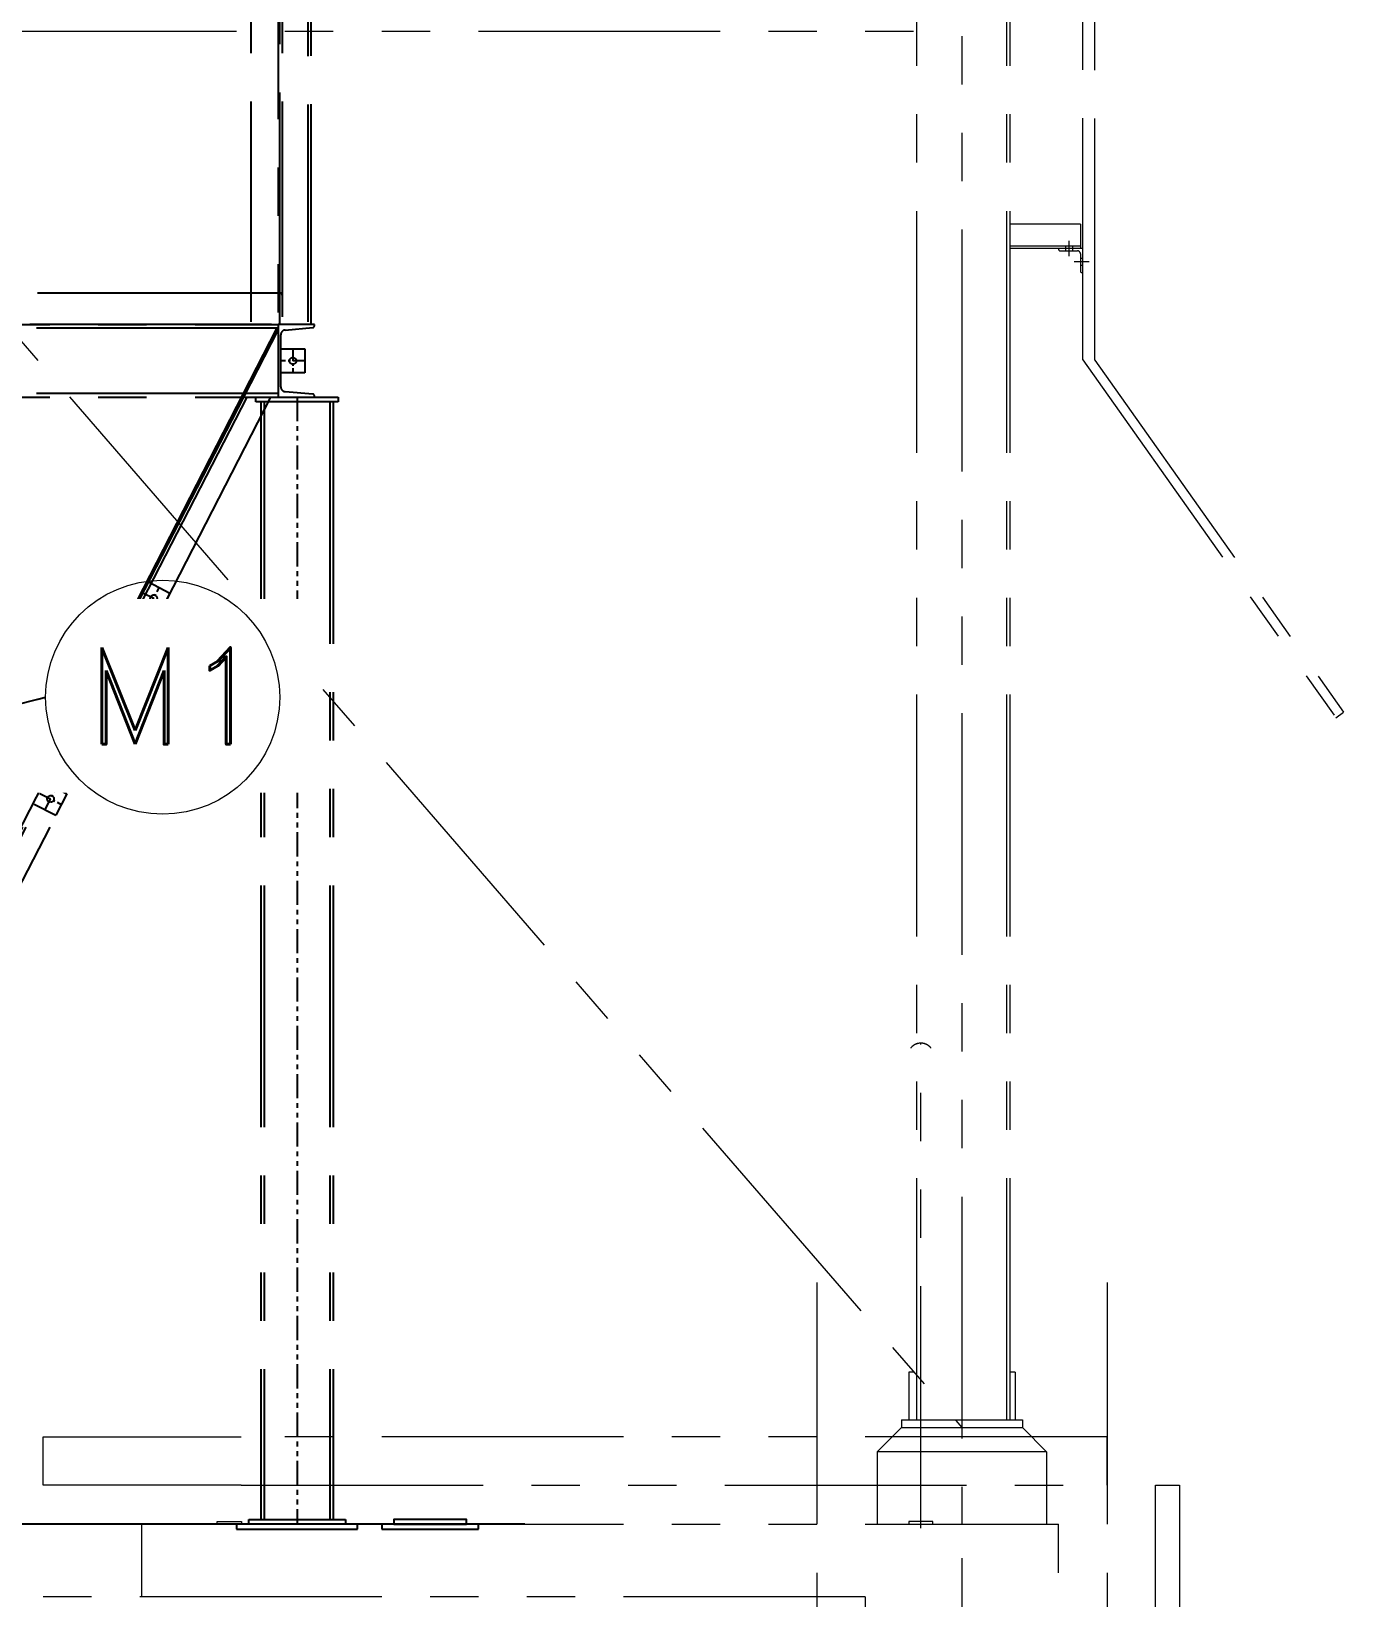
# Model space of a CAD drawing. Header units: inches. Extents: x 0 to 157513, y -28488 to 35640.
# Drawn here: x 10526 to 13240, y 22242 to 25481 of the extents above; entities that cross this region are included whole.
import ezdxf

# ---------------------------------------------------------------- set-up
doc = ezdxf.new("R2010")
doc.units = ezdxf.units.IN
doc.header["$LTSCALE"] = 400
doc.header["$MEASUREMENT"] = 0
for name, pattern in [('CENTER', [2, 1.25, -0.25, 0.25, -0.25]), ('HIDDEN', [9.525, 6.35, -3.175]), ('HIDDEN2', [4.7625, 3.175, -1.5875]), ('PHANTOM', [2.5, 1.25, -0.25, 0.25, -0.25, 0.25, -0.25])]:
    doc.linetypes.add(name, pattern=pattern)
doc.layers.add('BF', color=8, linetype='PHANTOM')
doc.layers.add('BF STR', color=8, linetype='PHANTOM', lineweight=5)
doc.layers.add('bordertext', color=1, linetype='Continuous', lineweight=20)
doc.styles.add('RD', font='ROMAND.SHX')
doc.styles.add('ROMANS', font='romans')
doc.dimstyles.new('SAM2 60 SC', dxfattribs={"dimscale": 60, "dimtxt": 2.5, "dimasz": 2.5, "dimexe": 1.25, "dimexo": 0.625, "dimtad": 1, "dimtoh": 1, "dimdec": 0, "dimdsep": 46, "dimtxsty": 'ROMANS', "dimblk": 'OBLIQUE', "dimcen": 2.5, "dimclrd": 1, "dimclre": 1, "dimclrt": 256, "dimadec": 0, "dimazin": 2, "dimtfac": 1, "dimtdec": 0, "dimtofl": 0, "dimtmove": 0, "dimatfit": 3, "dimfxl": 1, "dimtolj": 1, "dimtzin": 0, "dimarcsym": 1})

# ---------------------------------------------------------------- blocks, each defined once
blk = doc.blocks.new('611bf4ele')
at = {"layer": 'BF'}
for p, q in [((-254421.1, 42359.3, 139.3), (-254421.1, 38879.2, 139.3)), ((-254362.1, 42334.3, 139.3), (-254362.1, 38885.2, 139.3)), ((-254356.1, 42335.3, 139.3), (-254356.1, 38881.2, 139.3)), ((-254423.6, 41804.2, 139.3), (-254423.6, 38889.2, 139.3)), ((-254480.1, 40340.7, 139.3), (-254480.1, 38944.2, 139.3)), ((-254415.1, 40340.7, 139.3), (-254415.1, 38940.2, 139.3)), ((-254421.1, 38944.2, 139.3), (-255112.1, 38944.2, 139.3)), ((-254421.1, 38944.2, 139.3), (-254421.1, 38879.2, 139.3)), ((-254421.1, 38944.2, 139.3), (-254419.1, 38944.2, 139.3)), ((-254415.1, 38940.2, 139.3), (-254415.1, 38895.2, 139.3)), ((-254437.1, 38879.2, 139.3), (-256670.6, 38879.2, 139.3)), ((-256595.6, 38879.2, 139.3), (-254423.6, 38879.2, 139.3)), ((-254423.6, 38871.7, 139.3), (-256595.6, 38871.7, 139.3)), ((-254423.6, 38869.2, 139.3), (-254495.5, 38729.2, 139.3)), ((-254423.6, 38869.2, 139.3), (-254426.8, 38870.9, 139.3)), ((-254423.6, 38736.7, 139.3), (-256595.6, 38736.7, 139.3)), ((-256595.6, 38729.2, 139.3), (-254423.6, 38729.2, 139.3)), ((-254495.5, 38729.2, 139.3), (-255384.6, 36998.1, 139.3)), ((-254488.7, 38729.2, 139.3), (-255003.8, 37726.5, 139.3)), ((-254439.3, 38729.2, 139.3), (-254964.7, 37706.2, 139.3)), ((-254469.6, 38719.2, 139.3), (-254469.6, 38729.2, 139.3)), ((-254469.6, 38729.2, 139.3), (-254299.6, 38729.2, 139.3)), ((-254299.6, 38719.2, 139.3), (-254469.6, 38719.2, 139.3)), ((-254459.5, 38719.2, 139.3), (-254459.5, 36408.1, 139.3)), ((-254452.5, 38719.2, 139.3), (-254452.5, 36408.1, 139.3)), ((-254316.7, 38719.2, 139.3), (-254316.7, 36408.1, 139.3)), ((-254309.7, 38719.2, 139.3), (-254309.7, 36408.1, 139.3)), ((-254299.6, 38729.2, 139.3), (-254299.6, 38719.2, 139.3)), ((-254691.7, 38346.9, 139.3), (-254647.4, 38323.8, 139.3)), ((-254647.4, 38323.8, 139.3), (-254670.5, 38279.5, 139.3)), ((-254714.8, 38302.6, 139.3), (-254670.5, 38279.5, 139.3)), ((-254904.9, 37931.9, 139.3), (-254860.5, 37908.8, 139.3)), ((-254860.5, 37908.8, 139.3), (-254883.7, 37864.5, 139.3)), ((-254928, 37887.6, 139.3), (-254883.7, 37864.5, 139.3)), ((-254484.6, 36398.1, 139.3), (-254484.6, 36408.1, 139.3)), ((-254484.6, 36408.1, 139.3), (-254284.6, 36408.1, 139.3)), ((-254284.6, 36398.1, 139.3), (-254484.6, 36398.1, 139.3)), ((-254284.6, 36408.1, 139.3), (-254284.6, 36398.1, 139.3))]:
    blk.add_line(p, q, dxfattribs=at)
at = {"layer": 'BF', "linetype": 'HIDDEN2'}
blk.add_line((-254480.1, 38944.2, 139.3), (-254480.1, 38885.2, 139.3), dxfattribs=at)
at = {"layer": 'BF', "linetype": 'HIDDEN', "ltscale": 300}
for p, q in [((-254426.8, 38870.9, 139.3), (-255388.5, 36998.3, 139.3)), ((-254259.6, 36398.1, 139.3), (-254509.6, 36398.1, 139.3)), ((-254509.6, 36398.1, 139.3), (-254509.6, 36388.1, 139.3)), ((-254509.6, 36388.1, 139.3), (-254259.6, 36388.1, 139.3)), ((-254259.6, 36388.1, 139.3), (-254259.6, 36398.1, 139.3))]:
    blk.add_line(p, q, dxfattribs=at)
at = {"layer": 'BF', "linetype": 'CENTER', "ltscale": 0.05}
for p, q in [((-254393.2, 38829.2, 139.3), (-254393.2, 38779.2, 139.3)), ((-254368.2, 38804.2, 139.3), (-254418.2, 38804.2, 139.3)), ((-254703.2, 38324.8, 139.3), (-254659, 38301.7, 139.3)), ((-254692.6, 38291, 139.3), (-254669.5, 38335.4, 139.3)), ((-254916.4, 37909.8, 139.3), (-254872.1, 37886.7, 139.3)), ((-254905.8, 37876, 139.3), (-254882.6, 37920.4, 139.3))]:
    blk.add_line(p, q, dxfattribs=at)
at = {"layer": 'BF', "ltscale": 0.1}
blk.add_line((-254384.6, 38729.2, 139.3), (-254384.6, 36398.1, 139.3), dxfattribs=at)
at = {"layer": 'BF', "elevation": 139.3}
blk.add_lwpolyline([(-254348.6, 38731.5, 0.388879), (-254352.2, 38735.5), (-254409.1, 38740.5, -0.388879), (-254418.2, 38750.4), (-254418.2, 38858, -0.388879), (-254409.1, 38868), (-254352.2, 38873, 0.388879), (-254348.6, 38876.9), (-254348.6, 38879.2), (-254423.6, 38879.2), (-254423.6, 38729.2), (-254348.6, 38729.2)], format="xyb", close=True, dxfattribs=at)
blk.add_lwpolyline([(-254368.2, 38779.2), (-254418.2, 38779.2), (-254418.2, 38829.2), (-254368.2, 38829.2)], close=True, dxfattribs=at)
at = {"layer": 'BF'}
for centre in [(-254393.2, 38804.2, 139.3), (-254681.1, 38313.2, 139.3), (-254894.3, 37898.2, 139.3)]:
    blk.add_circle(centre, 7, dxfattribs=at)
blk.add_arc((-254419.1, 38940.2, 139.3), 4, 0, 90, dxfattribs=at)
blk = doc.blocks.new('611bf4 strgaele')
at = {"layer": 'BF STR'}
for p, q in [((-267149.8, 38806.2), (-267149.8, 45093.8, 139.3)), ((-267124.8, 38805.5), (-267124.8, 45093.8, 139.3)), ((-267492.8, 36614.1), (-267492.8, 45065.7, 139.3)), ((-267399.8, 45075.7, 139.3), (-267399.8, 36398.2)), ((-267306.8, 36614.1), (-267306.8, 45065.7, 139.3)), ((-267299.8, 36614.1), (-267299.8, 45065.7, 139.3)), ((-272399.8, 39485.7), (-267399.8, 39485.7)), ((-269899.8, 39485.7), (-267399.8, 36598.1)), ((-267154.8, 39086.7), (-267299.8, 39086.7)), ((-267154.8, 39086.7), (-267299.8, 39086.7)), ((-267154.8, 39086.7), (-267154.8, 39036.7)), ((-267154.8, 39086.7), (-267154.8, 39036.7)), ((-267154.8, 39041.7), (-267299.8, 39041.7)), ((-267154.8, 39041.7), (-267299.8, 39041.7)), ((-267154.8, 39036.7), (-267299.8, 39036.7)), ((-267154.8, 39036.7), (-267299.8, 39036.7)), ((-267149.8, 39036.7), (-267199.8, 39036.7)), ((-267199.8, 39036.7), (-267199.8, 39034.7)), ((-267149.8, 39036.7), (-267199.8, 39036.7)), ((-267199.8, 39036.7), (-267199.8, 39034.7)), ((-267184.8, 39031.7), (-267184.8, 39041.7)), ((-267184.8, 39031.7), (-267184.8, 39041.7)), ((-267177.8, 39020.7), (-267177.8, 39052.6)), ((-267177.8, 39020.7), (-267177.8, 39052.6)), ((-267170.8, 39031.7), (-267170.8, 39041.7)), ((-267170.8, 39031.7), (-267170.8, 39041.7)), ((-267149.8, 38986.7), (-267149.8, 39036.7)), ((-267149.8, 38986.7), (-267149.8, 39036.7)), ((-267196.8, 39031.7), (-267160.8, 39031.7)), ((-267196.8, 39031.7), (-267160.8, 39031.7)), ((-267136.9, 39008.7), (-267168, 39008.7)), ((-267136.9, 39008.7), (-267168, 39008.7)), ((-267154.8, 39025.7), (-267154.8, 38989.7)), ((-267154.8, 39025.7), (-267154.8, 38989.7)), ((-267149.8, 39015.7), (-267154.8, 39015.7)), ((-267149.8, 39015.7), (-267154.8, 39015.7)), ((-267149.8, 39001.7), (-267154.8, 39001.7)), ((-267149.8, 39001.7), (-267154.8, 39001.7)), ((-267151.8, 38986.7), (-267149.8, 38986.7)), ((-267151.8, 38986.7), (-267149.8, 38986.7)), ((-267149.8, 38806.2), (-266626.7, 38066.3)), ((-267124.8, 38805.5), (-266610.4, 38077.8)), ((-266626.7, 38066.3), (-266610.4, 38077.8)), ((-267484.8, 36390.3, 0), (-267484.8, 37393.2, 0)), ((-267699.8, 36898.1, -169.4), (-267699.8, 29112.5, -169.4)), ((-267099.8, 36898.1, -169.4), (-267099.8, 29112.5, -169.4)), ((-267509.8, 36712.9), (-267509.8, 36614.1)), ((-267499.8, 36712.9), (-267509.8, 36712.9)), ((-267289.8, 36712.9), (-267299.8, 36712.9)), ((-267289.8, 36712.9), (-267289.8, 36614.1)), ((-267524.8, 36614.1), (-267274.8, 36614.1)), ((-267524.8, 36614.1), (-267524.8, 36598.1)), ((-267274.8, 36614.1), (-267274.8, 36598.1)), ((-269299.8, 36479.2, -0.3), (-269299.8, 36579.1, -0.3)), ((-269299.8, 36579.1, -0.3), (-268890.2, 36579.1, -0.3)), ((-267099.8, 36579.1, 0.1), (-268890.2, 36579.1, 0.1)), ((-267524.8, 36598.1), (-267574.8, 36548.1)), ((-267524.8, 36598.1), (-267274.8, 36598.1)), ((-267274.8, 36598.1), (-267224.8, 36548.1)), ((-267099.8, 36479.2, 0.1), (-267099.8, 36579.1, 0.1)), ((-267224.8, 36548.1), (-267574.8, 36548.1)), ((-267574.8, 36548.1), (-267574.8, 36398.1)), ((-267224.8, 36548.1), (-267224.8, 36398.1)), ((-268890.2, 36479.2, -0.3), (-269299.8, 36479.2, -0.3)), ((-268890.2, 36479.2, 0.1), (-267099.8, 36479.2, 0.1)), ((-266999.8, 35030.5, -76), (-266999.8, 36479.2, 178.1)), ((-266999.8, 36479.2, 178.1), (-266949.8, 36479.2, 178.1)), ((-266949.8, 36479.2, 178.1), (-266949.8, 35041.6, -76.9)), ((-272599.8, 36398.1), (-267199.8, 36398.1)), ((-269095.8, 36248.1, 0), (-269095.8, 36398.1, 0)), ((-268939.8, 36398.1, 0), (-268939.8, 36404.1, 0)), ((-268939.8, 36404.1, 0), (-268889.8, 36404.1, 0)), ((-268889.8, 36398.1, 0), (-268939.8, 36398.1, 0)), ((-268889.8, 36404.1, 0), (-268889.8, 36398.1, 0)), ((-267574.8, 36398.1), (-267224.8, 36398.1)), ((-267509.8, 36404.1, 0), (-267509.8, 36398.1, 0)), ((-267459.8, 36404.1, 0), (-267509.8, 36404.1, 0)), ((-267509.8, 36398.1, 0), (-267459.8, 36398.1, 0)), ((-267459.8, 36398.1, 0), (-267459.8, 36404.1, 0)), ((-267199.8, 35698.1), (-267199.8, 36398.1)), ((-267399.8, 36328.1), (-267399.8, 29112.5)), ((-267599.8, 36248.1, -1749.7), (-272199.8, 36248.1, -1749.7)), ((-267599.8, 36248.1), (-267599.8, 35698.1))]:
    blk.add_line(p, q, dxfattribs=at)
for centre, radius, start, end in [((-267196.8, 39034.7), 3, 180, 270), ((-267196.8, 39034.7), 3, 180, 270), ((-267160.8, 39025.7), 6, 0, 90), ((-267160.8, 39025.7), 6, 0, 90), ((-267151.8, 38989.7), 3, 180, 270), ((-267151.8, 38989.7), 3, 180, 270), ((-267484.8, 37366.2, 0), 27, 38.9888, 141.0076), ((-267484.8, 37366.1, 0), 27, 38.9888, 141.0076)]:
    blk.add_arc(centre, radius, start, end, dxfattribs=at)
blk = doc.blocks.new('_OBLIQUE')
at = {"color": 0, "linetype": 'ByBlock'}
blk.add_line((-0.5, -0.5), (0.5, 0.5), dxfattribs=at)

msp = doc.modelspace()

# ---------------------------------------------------------------- linework, layer by layer
at = {"color": 8, "ltscale": 10}
msp.add_line((11546.9, 22393.9, 385.1), (8700.9, 22393.9, 385.1), dxfattribs=at)
at = {"color": 3, "linetype": 'HIDDEN', "ltscale": 300, "elevation": 454.2}
msp.add_lwpolyline([(11251, 22383.9), (11451, 22383.9), (11451, 22393.9), (11251, 22393.9)], close=True, dxfattribs=at)
at = {"ltscale": 10, "elevation": 454.2}
msp.add_lwpolyline([(11276, 22393.9), (11426, 22393.9), (11426, 22403.9), (11276, 22403.9)], close=True, dxfattribs=at)

# ---------------------------------------------------------------- block references
msp.add_blockref('611bf4ele', (265460.5, -14004.3, 245.8))
at = {"layer": 'BF'}
msp.add_blockref('611bf4 strgaele', (279850.7, -14004.3, 169.4), dxfattribs=at)

# ---------------------------------------------------------------- next in the draw order: texts
at = {"color": 7, "insert": (10638.1, 24207.2, 340.1), "char_height": 200, "attachment_point": 1, "style": 'RD', "bg_fill": 2}
msp.add_mtext('M1', dxfattribs=at)

# ---------------------------------------------------------------- next in the draw order: linework, layer by layer
at = {"layer": 'bordertext'}
msp.add_circle((10798, 24104.3, 340.1), 242, dxfattribs=at)

# ---------------------------------------------------------------- next in the draw order: leaders
msp.add_leader([(10108.4, 23991.6, 405.6), (10556, 24104.3, 405.6)], dimstyle='SAM2 60 SC', override={"dimgap": 0.625, "dimtad": 0})

doc.saveas('drawing.dxf')
